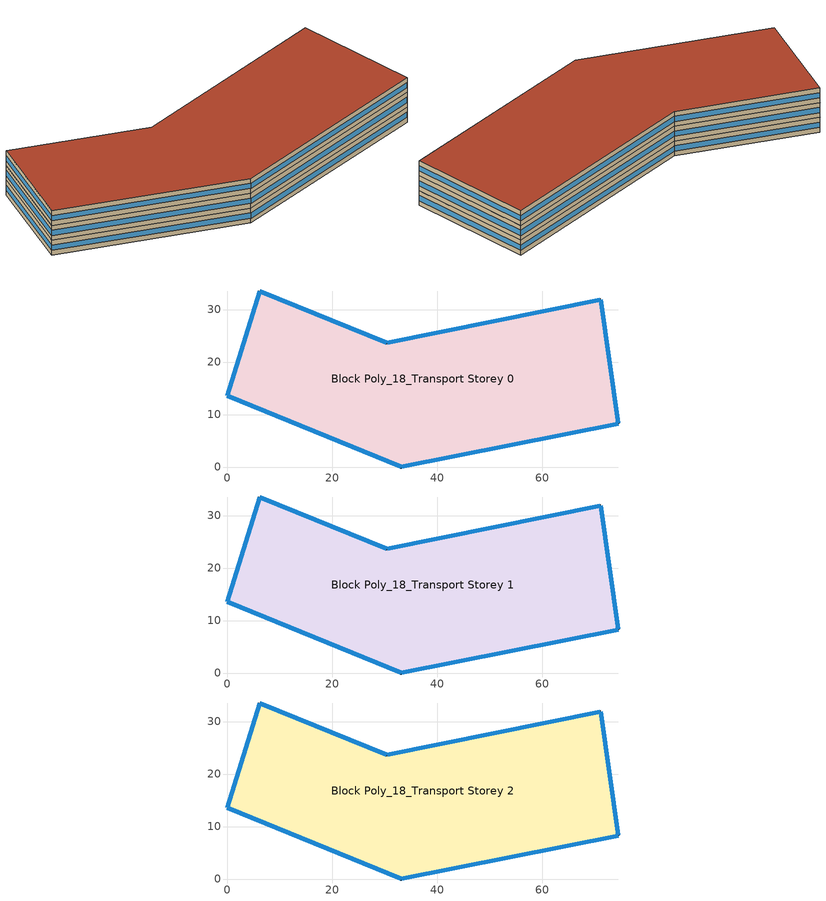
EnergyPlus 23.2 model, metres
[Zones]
Block Poly_18_Transport Storey 0
 floor ground (HSCWZ_Public&Industrial_2015_FloorGround): 71.12,31.84 74.5,8.29 33.14,0 0,13.55 6.19,33.53 30.43,23.65 z0
 wall outside (HSCWZ_Public&Industrial_2015_ExtWall): 6.19,33.53 0,13.55 33.14,0 74.5,8.29 71.12,31.84 30.43,23.65 6.19,33.53 z0:3
 window (HSCWZ_Public&Industrial_2015_Win): 6.18,33.52 0,13.56 / 0.02,13.54 33.13,0.01 / 33.16,0 74.48,8.28 / 74.5,8.3 71.12,31.83 / 71.1,31.84 30.45,23.66 / 30.42,23.66 6.2,33.53 z0.98:2.02
Block Poly_18_Transport Storey 1
 floor to Block Poly_18_Transport Storey 0 (HSCWZ_Public&Industrial_2015_FloorSlab): 71.12,31.84 74.5,8.29 33.14,0 0,13.55 6.19,33.53 30.43,23.65 z3
 wall outside (HSCWZ_Public&Industrial_2015_ExtWall): 6.19,33.53 0,13.55 33.14,0 74.5,8.29 71.12,31.84 30.43,23.65 6.19,33.53 z3:6
 window (HSCWZ_Public&Industrial_2015_Win): 6.18,33.52 0,13.56 / 0.02,13.54 33.13,0.01 / 33.16,0 74.48,8.28 / 74.5,8.3 71.12,31.83 / 71.1,31.84 30.45,23.66 / 30.42,23.66 6.2,33.53 z3.98:5.03
Block Poly_18_Transport Storey 2
 floor to Block Poly_18_Transport Storey 1 (HSCWZ_Public&Industrial_2015_FloorSlab): 71.12,31.84 74.5,8.29 33.14,0 0,13.55 6.19,33.53 30.43,23.65 z6
 wall outside (HSCWZ_Public&Industrial_2015_ExtWall): 6.19,33.53 0,13.55 33.14,0 74.5,8.29 71.12,31.84 30.43,23.65 6.19,33.53 z6:9
 window (HSCWZ_Public&Industrial_2015_Win): 6.18,33.52 0,13.56 / 0.02,13.54 33.13,0.01 / 33.16,0 74.48,8.28 / 74.5,8.3 71.12,31.83 / 71.1,31.84 30.45,23.66 / 30.42,23.66 6.2,33.53 z6.97:8.03
 roof outside (HSCWZ_Public&Industrial_2015_Roof): 74.5,8.29 71.12,31.84 30.43,23.65 6.19,33.53 0,13.55 33.14,0 z9
[BUILDING]
shang4hai3shi4_Transport_6_4_2015: North Axis=0; Terrain=City; Loads Convergence Tolerance Value=0.04; Temperature Convergence Tolerance Value=0.4; Solar Distribution=FullExterior; Maximum Number of Warmup Days=25; Minimum Number of Warmup Days=1
[MATERIAL] Thermal Absorptance=0.9; Solar Absorptance=0.7; Visible Absorptance=0.7
Name | Roughness | Thickness | Conductivity | Density | Specific Heat
Concrete | MediumRough | 0.1 | 1.7 | 2240 | 900
Brick | MediumRough | 0.1 | 0.72 | 1920 | 840
Tile | Smooth | 0.02 | 1.3 | 2200 | 900
Gypsum | Smooth | 0.015 | 0.16 | 800 | 1090
AsphaltFelt | Smooth | 0.01 | 0.2 | 960 | 1000
Insulation 0.011 | Rough | 0.011 | 0.04 | 40 | 1500
Insulation 0.021 | Rough | 0.021 | 0.04 | 40 | 1500
Insulation 0.022 | Rough | 0.022 | 0.04 | 40 | 1500
Insulation 0.043 | Rough | 0.043 | 0.04 | 40 | 1500
[WINDOWMATERIAL:SIMPLEGLAZINGSYSTEM]
HSCWZ_Public&Industrial_2015_Win_material: UFactor=2.425; Solar Heat Gain Coefficient=0.3825
[CONSTRUCTION]
HSCWZ_Public&Industrial_2015_FloorSlab: Tile, Concrete, Insulation 0.021, Concrete, Tile
HSCWZ_Public&Industrial_2015_FloorGround: Tile, Concrete, Gypsum, Insulation 0.043
HSCWZ_Public&Industrial_2015_Win: HSCWZ_Public&Industrial_2015_Win_material
HSCWZ_Public&Industrial_2015_Roof: AsphaltFelt, Concrete, Insulation 0.022
HSCWZ_Public&Industrial_2015_ExtWall: Brick, Concrete, Insulation 0.011
[ZONE] Type=1; Multiplier=1; Ceiling Height=autocalculate; Volume=autocalculate; Floor Area=autocalculate; Part of Total Floor Area=Yes
Block Poly_18_Transport Storey 0; Block Poly_18_Transport Storey 1; Block Poly_18_Transport Storey 2
[PEOPLE] Number of People Schedule=People_Schedule; Number of People Calculation Method=Area/Person; Floor Area per Person=0.67; Fraction Radiant=0.3; Sensible Heat Fraction=autocalculate; Activity Level Schedule=CN_GenericActivityLevel; Carbon Dioxide Generation Rate=3.82e-08; Enable ASHRAE 55 Comfort Warnings=No; Mean Radiant Temperature Calculation Type=ZoneAveraged; Clothing Insulation Calculation Method=ClothingInsulationSchedule; Cold Stress Temperature Threshold=15.56; Heat Stress Temperature Threshold=30
Name | Zone or ZoneList or Space or SpaceList
People_Block Poly_18_Transport Storey 0 | Block Poly_18_Transport Storey 0
People_Block Poly_18_Transport Storey 1 | Block Poly_18_Transport Storey 1
People_Block Poly_18_Transport Storey 2 | Block Poly_18_Transport Storey 2
[LIGHTS] Schedule=Lights_Schedule; Design Level Calculation Method=Watts/Area; Watts per Zone Floor Area=7; Return Air Fraction=0; Fraction Radiant=0; Fraction Visible=0; Fraction Replaceable=1; EndUse Subcategory=General; Return Air Fraction Calculated from Plenum Temperature=No; Return Air Fraction Function of Plenum Temperature Coefficient 1=0; Return Air Fraction Function of Plenum Temperature Coefficient 2=0
Name | Zone or ZoneList or Space or SpaceList
Lights_Block Poly_18_Transport Storey 0 | Block Poly_18_Transport Storey 0
Lights_Block Poly_18_Transport Storey 1 | Block Poly_18_Transport Storey 1
Lights_Block Poly_18_Transport Storey 2 | Block Poly_18_Transport Storey 2
[ELECTRICEQUIPMENT] Schedule=ElectricEquipment_Schedule; Design Level Calculation Method=Watts/Area; Watts per Zone Floor Area=25; Fraction Latent=0; Fraction Radiant=0; Fraction Lost=0; EndUse Subcategory=General
Name | Zone or ZoneList or Space or SpaceList
ElectricEquipment_Block Poly_18_Transport Storey 0 | Block Poly_18_Transport Storey 0
ElectricEquipment_Block Poly_18_Transport Storey 1 | Block Poly_18_Transport Storey 1
ElectricEquipment_Block Poly_18_Transport Storey 2 | Block Poly_18_Transport Storey 2
[ZONEINFILTRATION:DESIGNFLOWRATE] Schedule=AirEx_ConditionedTime_Schedule; Design Flow Rate Calculation Method=AirChanges/Hour; Air Changes per Hour=1; Constant Term Coefficient=1; Temperature Term Coefficient=0; Velocity Term Coefficient=0; Velocity Squared Term Coefficient=0
Name | Zone or ZoneList or Space or SpaceList
Infil 1 | Block Poly_18_Transport Storey 0
Infil 2 | Block Poly_18_Transport Storey 1
Infil 3 | Block Poly_18_Transport Storey 2
[HVACTEMPLATE:THERMOSTAT]
HVACTemp: Heating Setpoint Schedule=Heating_SP_Schedule; Cooling Setpoint Schedule=Cooling_SP_Schedule
[HVACTEMPLATE:ZONE:IDEALLOADSAIRSYSTEM] Template Thermostat=HVACTemp; System Availability Schedule=HVAC_ConditionedTime_Schedule; Maximum Heating Supply Air Temperature=50; Minimum Cooling Supply Air Temperature=13; Maximum Heating Supply Air Humidity Ratio=0.0156; Minimum Cooling Supply Air Humidity Ratio=0.0077; Heating Limit=NoLimit; Cooling Limit=NoLimit; Heating Availability Schedule=Heating_Period_Schedule; Cooling Availability Schedule=Cooling_Period_Schedule; Dehumidification Control Type=ConstantSensibleHeatRatio; Cooling Sensible Heat Ratio=0.7; Dehumidification Setpoint=60; Humidification Control Type=None; Humidification Setpoint=30; Outdoor Air Method=None; Outdoor Air Flow Rate per Person=0.00944; Outdoor Air Flow Rate per Zone Floor Area=0; Outdoor Air Flow Rate per Zone=0; Demand Controlled Ventilation Type=None; Outdoor Air Economizer Type=NoEconomizer; Heat Recovery Type=None; Sensible Heat Recovery Effectiveness=0.7; Latent Heat Recovery Effectiveness=0.65
Block Poly_18_Transport Storey 0; Block Poly_18_Transport Storey 1; Block Poly_18_Transport Storey 2
[SCHEDULE:COMPACT]
People_Schedule: Through: 12/31, For: Weekdays, Until: 05:00, 0.1, Until: 07:00, 0.4, Until: 09:00, 0.75, Until: 12:00, 0.6, Until: 15:00, 0.65, Until: 18:00, 0.7, Until: 21:00, 0.8, Until: 24:00, 0.25, For: AllOtherDays, Until: 05:00, 0.15, Until: 07:00, 0.5, Until: 09:00, 0.85, Until: 12:00, 0.8, Until: 15:00, 0.9, Until: 18:00, 0.95, Until: 21:00, 0.95, Until: 24:00, 0.5
Lights_Schedule: Through: 12/31, For: Weekdays, Until: 05:00, 0.1, Until: 07:00, 0.45, Until: 09:00, 0.85, Until: 12:00, 0.75, Until: 14:00, 0.8, Until: 17:00, 0.65, Until: 20:00, 0.9, Until: 22:00, 0.6, Until: 24:00, 0.25, For: AllOtherDays, Until: 24:00, 0.7
ElectricEquipment_Schedule: Through: 12/31, For: Weekdays, Until: 05:00, 0.15, Until: 07:00, 0.45, Until: 09:00, 0.85, Until: 12:00, 0.75, Until: 14:00, 0.8, Until: 17:00, 0.65, Until: 20:00, 0.9, Until: 22:00, 0.6, Until: 24:00, 0.25, For: AllOtherDays, Until: 24:00, 0.7
Heating_SP_Schedule: Through: 12/31, For: AllDays, Until: 05:00, 5, Until: 06:00, 12, Until: 22:00, 18, Until: 24:00, 12
Cooling_SP_Schedule: Through: 12/31, For: AllDays, Until: 05:00, 37, Until: 06:00, 28, Until: 22:00, 25, Until: 24:00, 28
Heating_Period_Schedule: Through: 04/15, For: AllDays, Until: 24:00, 1, Through: 11/01, For: AllDays, Until: 24:00, 0, Through: 12/31, For: AllDays, Until: 24:00, 1
Cooling_Period_Schedule: Through: 04/15, For: AllDays, Until: 24:00, 0, Through: 10/31, For: AllDays, Until: 24:00, 1, Through: 12/31, For: AllDays, Until: 24:00, 0
HVAC_ConditionedTime_Schedule: Through: 12/31, For: AllDays, Until: 01:00, 1, Until: 05:00, 0, Until: 24:00, 1
AirEx_ConditionedTime_Schedule: Through: 12/31, For: AllDays, Until: 01:00, 3, Until: 05:00, 0, Until: 24:00, 4
CN_GenericActivityLevel: Through: 12/31, For: Weekdays, Until: 08:00, 80, Until: 18:00, 120, Until: 24:00, 80, For: AllOtherDays, Until: 24:00, 80
